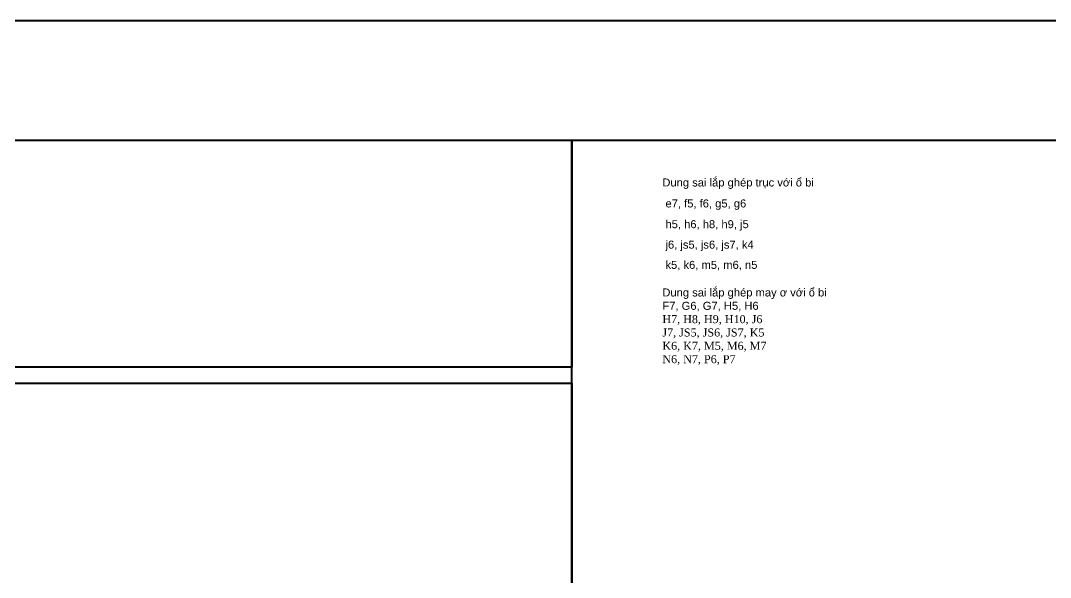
# Model space of a CAD drawing. Header units: millimetres. Extents: x -11382 to 23553, y -372 to 10786.
# Drawn here: x 2763 to 4050, y 5079 to 5775 of the extents above; entities that cross this region are included whole.
import ezdxf

# ---------------------------------------------------------------- set-up
doc = ezdxf.new("R2010")
doc.units = ezdxf.units.MM
doc.header["$LTSCALE"] = 0.2
doc.layers.add('đường bao thấy', color=7, linetype='Continuous', lineweight=40)
doc.styles.add('nhat3', font='arial.ttf', dxfattribs={"height": 3})

msp = doc.modelspace()

# ---------------------------------------------------------------- linework, layer by layer
at = {"layer": 'đường bao thấy', "ltscale": 0.5}
msp.add_lwpolyline([(-1640.551, 5775.37), (7573.634, 5775.37), (7573.634, 1397.743), (-1640.551, 1397.743)], close=True, dxfattribs=at)
at = {"layer": 'đường bao thấy'}
for points in [[(2198.018, 5626.056), (3451.503, 5626.056), (3451.503, 5342.333), (2198.018, 5342.333)], [(3451.503, 5626.056), (5318.63, 5626.056), (5318.63, 4523.273), (3451.503, 4523.273)], [(2198.018, 5322.144), (3451.503, 5322.144), (3451.503, 5038.421), (2198.018, 5038.421)]]:
    msp.add_lwpolyline(points, close=True, dxfattribs=at)

# ---------------------------------------------------------------- texts
at = {"layer": 'đường bao thấy', "char_height": 10, "attachment_point": 1, "style": 'nhat3'}
for s, insert, width in [('{\\C1;Dung sai lắp ghép trục với ổ bi}', (3564.688, 5578.039), 248.29028), ('{\\C1; e7, f5, f6, g5, g6}', (3564.688, 5551.855), 114.33395), ('{\\C4; h5, h6, h8, h9, j5}', (3564.688, 5525.918), 114.33395), ('{\\C7; j6, js5, js6, js7, k4}', (3564.688, 5500.372), 124.70451), ('{\\C3; k5, k6, m5, m6, n5}', (3564.688, 5475.08), 114.33395), ('{\\C1;Dung sai lắp ghép may ơ với ổ bi\\P\\C4;F7, G6, G7, H5, H6\\fTimes New Roman|b1|i0|c0|p18;\\P\\fTimes New Roman|b0|i0|c0|p18;H7, H8, H9, H10, J6\\fTimes New Roman|b1|i0|c0|p18;\\P\\fTimes New Roman|b0|i0|c0|p18;J7, JS5, JS6, JS7, K5\\PK6, K7, M5, M6, M7\\fTimes New Roman|b1|i0|c0|p18;\\P\\fTimes New Roman|b0|i0|c0|p18;N6, N7, P6, P7}', (3564.688, 5440.577), 248.29028)]:
    msp.add_mtext(s, dxfattribs=dict(at, insert=insert, width=width))

doc.saveas('drawing.dxf')
